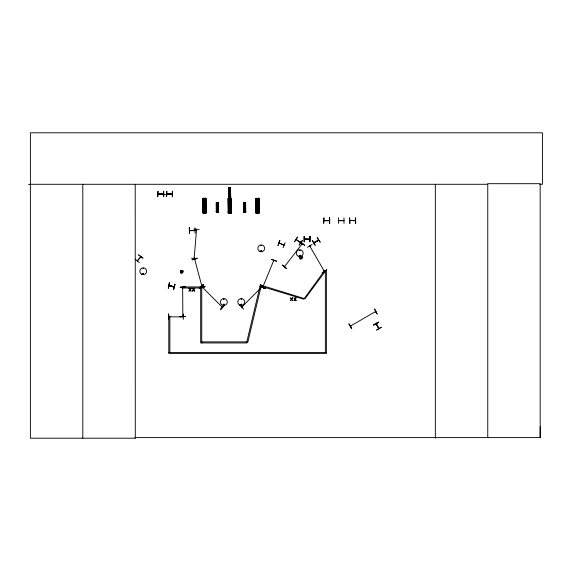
<?xml version="1.0" encoding="UTF-8"?>
<svg xmlns="http://www.w3.org/2000/svg" width="571" height="571" viewBox="0 0 571 571"><rect width="100%" height="100%" fill="white"/><g stroke="black" fill="none" stroke-linecap="round" stroke-linejoin="round"><path stroke-width="0.86" d="M539.781 184.283L542.45 184.283L542.45 132.8L30.391 132.8L30.391 438.2L135.298 438.2L135.227 437.6L540.173 437.6L540.252 426.558M191.556 258.249L196.995 258.649M194.461 257.949L194.183 258.363L196.538 229.314M196.26 229.77L196.324 229.285M194.161 257.928L194.368 258.435M196.231 229.77L196.531 229.414M199.136 229.471L193.697 229.028M201.756 286.635L202.048 286.913M202.134 287.063L202.391 287.334M222.412 307.291L222.233 306.77M222.512 307.091L222.148 306.72L222.547 307.155M300.674 242.575L300.289 242.268M182.649 287.234L182.841 316.455M182.891 316.398L182.627 315.92M142.721 273.78C144.277 272.06 143.25 275.772 142.821 273.538M143.542 268.399L142.986 268.548L143.478 268.263M223.546 299.19L224.132 299.111L223.582 299.254M241.59 304.657C241.083 303.237 240.684 305.806 241.647 304.571M241.804 304.571C240.434 306.17 240.991 302.994 241.754 304.443M261.504 245.58L260.954 245.437L261.539 245.509M261.597 250.99C260.947 249.655 260.79 251.918 261.525 251.054M299.375 255.708L300.068 255.523L299.582 255.986M300.046 250.326L299.461 250.405L300.011 250.255M300.225 255.837C298.79 253.881 299.868 257.757 300.096 255.358M318.09 240.213C320.374 240.048 311.709 242.732 314.514 242.661M314.457 242.625L313.957 242.953L318.589 240.205M350.944 326.062L350.615 326.248M375.739 311.68L375.318 311.93L375.697 311.488M181.499 272.702L181.642 271.903L180.714 271.582L180.928 271.125L182.292 271.004L182.627 271.917L181.999 272.66L181.05 272.488L180.714 271.582M181.642 271.903L181.842 270.79M300.025 257.393L300.81 258.52L300.953 257.714L300.025 257.393L300.646 256.65L300.953 257.714M301.01 257.414L301.145 256.607L301.938 257.735L300.81 258.52M263.06 287.013L262.881 287.456M273.987 260.576L273.602 260.883L274.001 260.469M168.259 288.148L169.637 282.866M169.459 285.8C167.617 283.965 182.192 289.875 169.002 285.621M173.684 289.568L175.004 284.272M173.734 286.906L174.326 286.813M204.704 212.862L204.397 212.305M257.728 212.89L257.721 212.333M241.697 307.162L242.004 306.77M262.453 286.699L261.932 286.928L262.432 286.735M309.889 245.844L310.003 246.415L309.996 245.908M273.802 260.376L273.58 260.94M262.867 287.406L263.067 286.977M273.802 260.947L273.959 260.497M276.535 261.154L271.375 259.355L276.528 261.175M376.467 324.364L376.36 323.693M376.161 323.778L378.866 328.389M183.163 316.862L168.666 316.834M262.696 287.334L273.759 260.44M142.928 273.595C143.214 275.051 143.949 272.909 143.014 273.552M223.389 304.307C223.696 306.52 225.045 303.058 223.368 304.443M261.696 251.161C259.898 248.82 261.775 252.503 261.118 251.368M229.785 212.912L230.034 212.298M279.84 240.434L277.956 245.566L279.811 240.427M279.091 242.946L283.987 245.33M285.129 242.682L283.052 247.728M279.569 243.453L278.991 243.139M181.699 271.596L180.757 272.082M300.924 257.421L300.068 257.899M301.952 244.024L302.33 243.589M140.78 256.857L137.211 260.84M158.031 193.919L163.492 194.133M166.868 193.933L172.328 194.147M189.593 230.491L190.2 230.491L189.615 230.713M310.003 246.415L309.732 246.065M241.733 307.041L262.317 286.535M350.487 326.262L351.008 325.955M378.894 328.503L378.68 327.997M194.647 259.277L194.982 259.577M296.221 239.427L300.596 242.482M299.111 244.923L302.259 240.462M299.275 245.038L302.444 240.598M296.149 239.677L300.567 242.725M284.651 266.828L284.836 266.229M284.651 266.778L284.722 266.286M302.002 244.024L302.48 243.703L301.966 244.074M223.582 304.307C223.404 305.87 224.903 303.751 223.561 304.407M284.501 266.664L302.273 243.639M135.17 259.177L139.374 262.653M138.617 254.951L143.043 258.163L138.646 254.916M140.78 256.8L137.433 260.947M158.088 193.919L163.377 193.855M189.651 230.491L194.982 230.441M194.982 230.67L189.708 230.713M343.913 220.756L338.524 220.734M350.009 220.513L355.355 220.734M181.05 272.488L181.571 271.867M181.771 271.625L182.292 271.004M300.353 258.306L300.881 257.685M301.602 256.822L301.081 257.442L301.895 257.236M199.893 288.498L203.519 284.408L199.9 288.505M199.707 288.312L203.54 284.429M199.85 288.455L203.683 284.572M220.763 309.361L224.396 305.285L220.777 309.382M220.592 309.197L224.424 305.307M239.82 305.307L243.653 309.197M260.483 284.651L264.394 288.455M241.897 307.255L242.218 306.927M375.183 311.745L375.618 311.473L375.318 311.93M241.412 299.425L241.198 298.897L241.347 299.447M174.205 286.999L169.087 285.621L174.155 287.027M315.263 245.209L312.437 240.534M317.212 237.743L320.231 242.297L317.276 237.7M307.455 247.272L312.123 244.445M324.249 270.675L324.335 271.239L324.228 270.618M349.059 323.821L351.75 328.568M314.007 242.918L318.654 240.184M350.437 326.07L375.647 311.516M373.705 324.778L378.516 322.208M373.798 324.956L378.616 322.387M376.196 323.857L378.68 328.625M318.418 240.02L318.018 240.32M181.814 271.696L182.584 271.418M201.884 286.499L202.377 287.277M192.099 259.819L197.288 258.121L192.106 259.862M199.686 288.155L204.953 286.706M163.377 194.126L158.046 194.133M195.018 230.691L194.447 230.655M329.317 220.791L324.085 220.763M338.639 220.513L343.985 220.542M309.66 239.27L304.314 239.213M217.265 211.92L217.494 212.155M244.773 211.798L244.588 212.169M350.009 220.485L355.276 220.52M241.362 304.885L240.998 304.736M229.485 196.724L229.735 197.081M183.362 313.986L183.27 319.439M228.464 187.409L230.57 187.381L230.677 197.238L228.571 197.266L228.464 187.409L228.7 197.266M228.621 188.409L230.441 188.394M228.628 189.08L230.448 189.058M228.636 190.079L230.456 190.057M228.643 190.971L230.463 190.95M228.657 191.97L230.477 191.949M228.707 196.26L230.527 196.238M228.407 196.545L230.827 196.517M228.407 196.624L230.834 196.595M205.96 198.287L202.812 198.33L202.983 213.111L206.124 213.062L205.953 198.287M203.04 199.829L205.767 199.8M228.343 199.836L231.069 199.807M256.079 199.843L258.806 199.814M203.048 200.828L205.774 200.799M228.35 200.835L231.084 200.806M256.086 200.849L258.813 200.821M203.062 202.327L205.796 202.298M218.329 202.412L216.231 202.448L216.345 212.305L218.436 212.276L218.322 202.412L218.293 212.276M228.371 202.334L231.098 202.305M256.101 202.348L258.834 202.32M216.38 203.447L218.201 203.426M203.076 203.661L205.803 203.633M228.379 203.669L231.112 203.64M243.667 203.447L245.487 203.426M216.388 204.111L218.208 204.097M256.115 203.676L258.841 203.647M243.674 204.111L245.494 204.097M203.09 205.16L205.817 205.132M216.402 205.11L218.215 205.096M228.4 205.167L231.127 205.139M243.681 205.11L245.501 205.096M256.129 205.182L258.856 205.146M216.409 206.003L218.229 205.981M243.689 206.003L245.509 205.981M216.416 207.002L218.236 206.98M243.703 207.002L245.523 206.98M216.466 211.291L218.286 211.277M203.162 211.591L205.895 211.563M216.166 211.577L218.593 211.555M216.166 211.655L218.593 211.627M243.753 211.291L245.573 211.277M228.471 211.605L231.198 211.57M202.712 212.034L206.352 211.991M243.453 211.577L245.88 211.555M202.712 212.148L206.352 212.105M243.453 211.655L245.88 211.627M256.201 211.613L258.934 211.584M204.318 212.291L204.746 212.284M228.022 212.027L231.655 211.991M228.022 212.141L231.662 212.105M229.621 212.298L230.056 212.291M255.751 212.048L259.391 212.012M243.617 212.305L245.723 212.276L245.616 202.412L243.517 202.448L243.617 212.305L243.524 202.448M255.758 212.162L259.391 212.126M228.272 213.119L231.426 213.069L231.255 198.294L228.115 198.337L228.272 213.119L228.179 198.337M229.635 213.111L230.063 213.104M256.008 213.126L259.163 213.083L258.998 198.301L255.851 198.351L256.022 213.126M163.47 191.249L163.584 196.702M166.846 191.299L166.604 196.759L166.775 191.299M172.606 191.264L172.349 196.724L172.585 191.264M166.925 193.933L172.264 193.847M168.074 194.09L171.207 194.076M189.272 227.865L189.601 233.318L189.301 227.865M195.039 227.829L195.146 233.282M182.841 287.292L182.841 287.841L182.841 287.234M28.55 184.497L30.391 184.49M30.391 184.283L487.762 184.283M162.564 194.54L167.938 194.54M329.431 217.908L329.431 223.368M338.524 217.908L338.453 223.368M343.985 217.908L344.02 223.368M349.595 217.908L349.823 223.368M355.654 217.908L355.633 223.368M324.028 220.542L329.317 220.485M349.895 223.368L349.616 217.908M304.314 241.847L304.236 236.394M200.685 288.005L182.499 288.005L182.499 286.942L201.749 286.942L201.749 342.95M201.749 341.886L246.8 341.886L246.8 342.95L200.685 342.95L200.685 286.942M168.788 352.428L326.391 352.428M195.039 230.434L194.561 230.684M301.131 257.592L301.938 257.735M181.821 271.775L182.627 271.917M376.403 323.778L378.908 328.432M194.825 259.113L194.975 259.641M174.99 284.265L173.613 289.547M260.219 286.435L265.287 288.448L260.126 286.656M260.205 286.471L265.258 288.519M279.112 242.989L284.08 245.066M300.517 242.739L300.132 242.489M300.239 256.943L300.86 257.464M301.095 257.664L301.724 258.185M180.928 271.125L181.549 271.646M181.792 271.846L182.413 272.367M222.026 306.905L222.376 307.255L201.791 286.671M309.946 245.894L310.167 246.315M324.228 271.175L309.753 245.987M312.266 240.641L315.021 245.344M348.817 323.964L351.579 328.675M301.031 257.707L301.31 258.477M181.342 270.832L181.621 271.603M181.721 271.896L181.999 272.66M202.191 287.327L194.661 259.213M258.934 198.301L259.091 213.083M258.813 198.301L258.949 213.083M258.642 198.308L258.749 213.083L258.47 198.308M258.406 198.308L258.62 213.083M258.256 198.308L258.392 213.09M258.121 199.179L258.263 212.219M258.049 199.179L258.206 212.219M257.999 213.09L257.164 213.104M256.814 199.208L256.957 212.248L256.75 199.208M256.593 198.337L256.722 213.119M256.272 199.215L256.372 213.126M245.473 202.42L245.58 212.276M245.33 202.42L245.437 212.276M245.216 202.42L245.373 212.276M245.102 202.42L245.223 212.276M244.98 202.42L245.095 212.284M244.952 212.284L244.395 212.291M244.145 202.441L244.26 212.298M244.01 202.441L244.095 212.298M244.017 212.298L243.874 202.441L243.86 212.305M243.653 202.448L243.746 212.305M231.198 198.294L231.362 213.069M231.027 198.294L231.212 213.076M230.92 199.165L231.069 213.076M230.848 199.165L231.005 213.076M230.677 199.165L230.877 212.205M230.427 187.381L230.534 197.238M230.548 198.301L230.684 213.076M230.284 187.381L230.391 197.245M230.498 198.301L230.655 213.076M230.213 187.388L230.313 197.245M230.334 199.172L230.463 212.212M230.092 187.388L230.177 197.245M229.927 187.388L230.084 197.245M230.27 213.083L229.435 213.09M229.906 197.245L229.349 197.252M229.099 187.402L229.214 197.259M228.978 187.409L229.071 197.266M228.942 187.409L228.971 197.266M229.085 199.193L229.157 212.241M228.75 187.409L228.85 197.266L228.607 187.409M228.657 198.33L228.864 212.241M228.3 198.337L228.486 213.111M218.172 202.42L218.201 212.276M218.058 202.42L218.151 212.276M217.851 202.42L218.036 212.276M217.815 202.42L217.808 212.284L217.694 202.42M217.665 212.284L217.108 212.291M216.973 212.298L216.709 202.441M216.58 202.441L216.623 212.298M216.502 202.441L216.573 212.305M216.366 202.448L216.38 212.305M205.546 198.287L205.696 213.069M205.432 198.287L205.567 212.198L205.367 198.287M205.189 198.294L205.374 213.069M205.082 199.165L205.225 212.205L205.01 199.165M204.96 213.076L204.125 213.083M203.776 199.186L203.904 212.226L203.711 199.193M203.526 198.323L203.711 213.104M203.404 198.323L203.554 212.234M203.355 198.323L203.497 213.104M203.226 198.323L203.333 213.104M203.048 198.33L203.212 213.104M202.998 198.33L203.183 213.104M189.501 227.865L189.579 233.318M182.834 315.906L182.841 316.398M172.378 191.264L172.378 196.724M163.749 191.249L163.784 196.702M540.173 437.6L540.173 183.691L487.762 183.691L487.762 437.6M435.345 184.283L435.345 438.2M355.426 217.908L355.426 223.368M329.71 217.908L329.71 223.368M325.327 352.428L325.327 271.275L324.478 270.64L303.801 299.183L260.669 286.164L260.976 285.143L304.964 298.797L325.327 271.275L326.391 271.275L326.391 353.492L168.788 353.492L168.788 316.048L169.851 316.048L169.851 352.428M309.846 236.394L309.846 241.847M304.036 236.394L304.036 241.847M135.22 184.283L135.298 438.2M82.809 184.283L82.809 438.2M203.861 204.247C204.625 206.552 205.646 202.591 203.861 204.247M216.93 206.395C217.444 207.93 218.122 205.289 216.93 206.395M229.171 191.356C229.678 192.898 230.356 190.257 229.171 191.356M229.164 204.254C229.935 206.559 230.948 202.598 229.164 204.254M244.217 206.395C244.723 207.93 245.402 205.289 244.217 206.395M256.9 204.261C257.664 206.574 258.684 202.612 256.9 204.261M260.29 285.043L246.751 342.129L247.778 342.379L261.325 285.286L260.29 285.043M169.444 282.816L168.331 288.169L169.416 282.809M190.771 288.376L190.072 289.511L188.944 288.376L189.836 289.818L188.915 291.26L190.05 290.111L191.192 291.26L190.286 289.804L191.185 288.376L190.771 288.376M194.311 288.376L193.612 289.511L192.484 288.376L193.376 289.818L192.456 291.26L193.59 290.111L194.732 291.26L193.826 289.804L194.725 288.376L194.311 288.376M292.252 297.826L291.553 298.961L290.425 297.826L291.317 299.268L290.396 300.71L291.531 299.554L292.673 300.71L291.767 299.247L292.666 297.826L292.252 297.826M295.792 297.826L295.093 298.961L293.965 297.826L294.857 299.268L293.944 300.71L295.071 299.554L296.213 300.71L295.307 299.247L296.206 297.826L295.792 297.826M297.491 237.101L294.586 241.733L297.491 237.101M282.374 265.108L286.528 268.663L282.374 265.108M300.425 241.754L304.579 245.302L300.425 241.754M304.386 239.006L309.775 239.213L304.429 238.999M180.507 270.49C178.944 277.52 187.659 269.469 180.507 270.49M299.818 256.308C298.255 263.338 306.97 255.287 299.818 256.308M326.769 269.812L322.215 272.831L326.769 269.812M374.626 309.061L377.124 313.922L374.626 309.061M378.509 322.187L373.834 325.02L378.509 322.187M381.228 327.276L376.546 330.102L381.221 327.269M204.932 286.635L199.75 288.376L204.932 286.635M168.602 313.986L168.466 319.446L168.602 313.986M158.017 191.285L157.746 196.745L157.974 191.285M185.468 286.942L180.015 287.249L185.468 286.913M185.475 316.434L180.015 316.777L185.475 316.434M323.971 217.908L323.671 223.368L323.935 217.908M310.074 236.394L309.775 241.847L310.053 236.394M256.607 213.119L256.458 199.208L256.55 213.119M256.251 213.126L256.086 198.344L256.193 213.126M229.042 213.111L228.857 198.33L228.992 213.111M228.693 213.111L228.528 198.337L228.636 213.111M205.931 213.062L205.774 198.287L205.91 213.062M329.51 223.368L329.51 217.908L329.467 223.368M259.541 251.297A3.412 3.412 0 0 0 264.651 248.342A3.412 3.412 0 0 0 259.541 245.387A3.412 3.412 0 0 0 259.541 251.297M298.041 256.108A3.412 3.412 0 0 0 303.158 253.16A3.412 3.412 0 0 0 298.041 250.205A3.412 3.412 0 0 0 298.041 256.108M141.544 274.18A3.405 3.405 0 0 0 146.647 271.232A3.405 3.405 0 0 0 141.544 268.284A3.405 3.405 0 0 0 141.544 274.18M239.549 305.007A3.455 3.455 0 0 0 244.731 302.016A3.455 3.455 0 0 0 239.549 299.033A3.455 3.455 0 0 0 239.549 305.007M222.119 305.007A3.455 3.455 0 0 0 227.294 302.016A3.455 3.455 0 0 0 222.119 299.033A3.455 3.455 0 0 0 222.119 305.007"/></g></svg>
